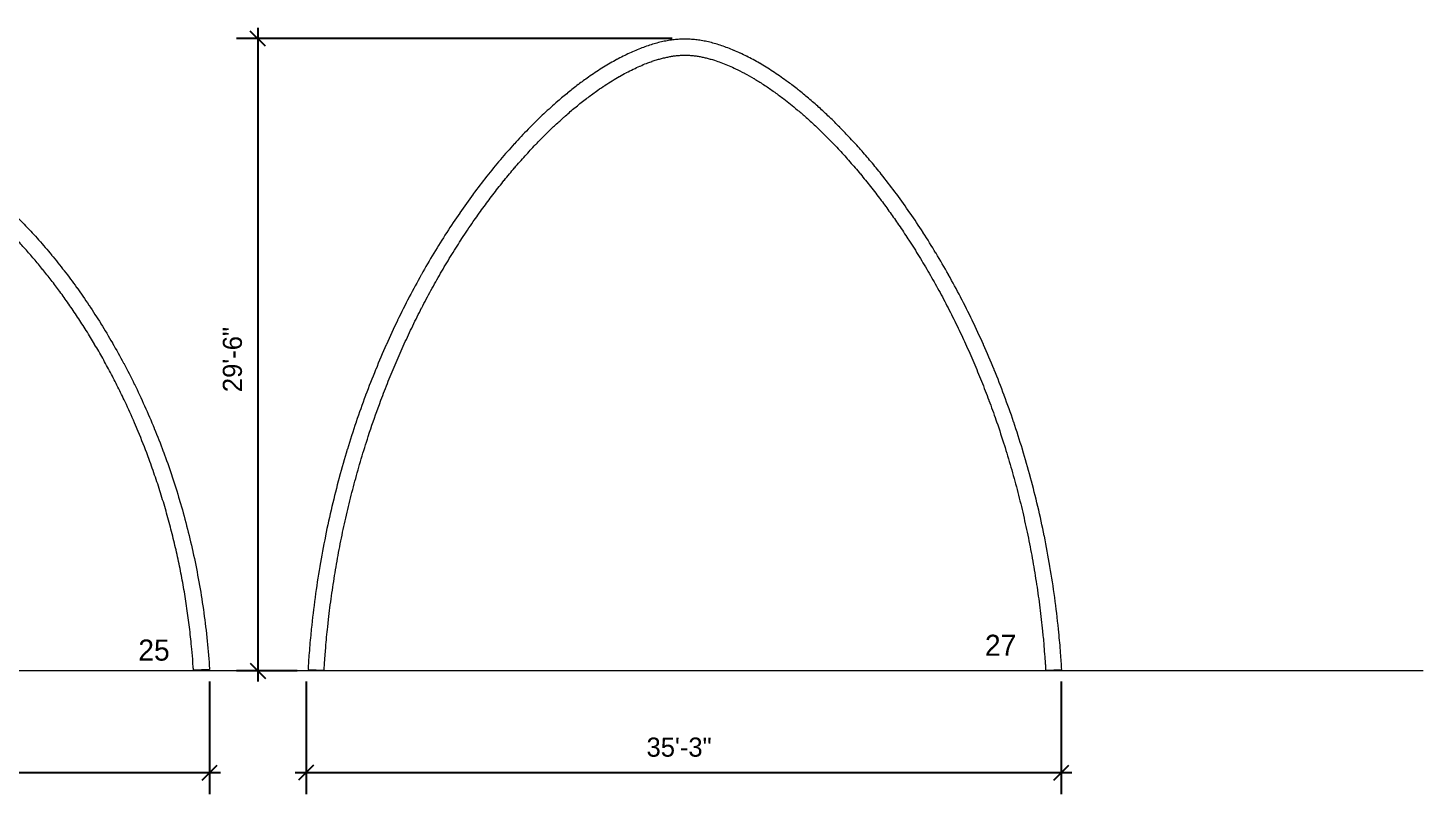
# Model space of a CAD drawing. Header units: inches. Extents: x -92.2 to -4.3, y -5886.5 to -5847.2.
# Drawn here: x -79.3 to -71.16, y -5874.1 to -5869.63 of the extents above; entities that cross this region are included whole.
import ezdxf

# ---------------------------------------------------------------- set-up
doc = ezdxf.new("R2010")
doc.units = ezdxf.units.IN
doc.header["$LTSCALE"] = 0.2
doc.header["$MEASUREMENT"] = 0
doc.header["$PDMODE"] = 1
doc.header["$PDSIZE"] = -2
doc.layers.get('0').update_dxf_attribs({"lineweight": 0})
doc.layers.add('Dimension', color=7, linetype='Continuous', lineweight=0)
doc.layers.add('NAILERS', color=7, linetype='Continuous', lineweight=0)
doc.styles.add('CityBlueprint', font='CityBlueprint')
doc.styles.add('Tw Cen MT', font='Tw Cen MT')
doc.dimstyles.new('Arch', dxfattribs={"dimtxt": 0.111581, "dimasz": 0.088379, "dimexe": 0.125, "dimexo": 0.0625, "dimgap": 0.0625, "dimtad": 1, "dimdec": 3, "dimzin": 15, "dimdsep": 46, "dimlunit": 4, "dimtxsty": 'CityBlueprint', "dimblk": 'VW_SLASH', "dimcen": 0, "dimdle": 0.0625, "dimazin": 0, "dimtfac": 1, "dimtdec": 3, "dimtix": 1, "dimtmove": 0, "dimatfit": 0, "dimldrblk": 'VW_FILLEDARROW', "dimfxl": 0, "dimfrac": 2, "dimtolj": 1, "dimtzin": 15, "dimarcsym": 0})

# ---------------------------------------------------------------- blocks, each defined once
blk = doc.blocks.new('block 87')
at = {"layer": 'NAILERS', "color": 3, "lineweight": 0, "flags": 128}
blk.add_lwpolyline([(126.877, 40.116, 0.002075), (126.852, 40.497), (126.832, 40.779, 0.008296), (126.751, 41.724), (126.722, 42.012, 0.008226), (126.548, 43.478), (126.546, 43.49, 0.008152), (126.327, 44.926), (126.325, 44.938, 0.008078), (126.064, 46.341), (126.062, 46.353, 0.008003), (125.761, 47.724), (125.759, 47.735, 0.007932), (125.421, 49.072), (125.417, 49.084, 0.007864), (125.044, 50.386), (125.04, 50.398, 0.007803), (124.634, 51.665), (124.63, 51.676, 0.007748), (124.192, 52.907), (124.188, 52.918, 0.007706), (123.722, 54.111), (123.717, 54.123, 0.007675), (123.224, 55.277), (123.219, 55.289, 0.007658), (122.702, 56.404), (122.696, 56.416, 0.007658), (122.157, 57.492), (122.151, 57.504, 0.007678), (121.592, 58.538), (121.585, 58.55, 0.007722), (121.009, 59.542), (121.001, 59.555, 0.007791), (120.41, 60.504), (120.402, 60.517, 0.007892), (119.797, 61.423), (119.788, 61.435, 0.008028), (119.173, 62.297), (119.163, 62.31, 0.008205), (118.539, 63.126), (118.454, 63.234, 0.008455), (117.977, 63.816), (117.969, 63.825, 0.004297), (117.494, 64.377), (117.489, 64.381, 0.008904), (117.008, 64.91), (116.999, 64.92, 0.004558), (116.522, 65.417), (116.517, 65.422, 0.009526), (116.035, 65.897), (116.025, 65.906, 0.004909), (115.549, 66.348), (115.544, 66.353, 0.010367), (115.065, 66.771), (115.055, 66.78, 0.005382), (114.584, 67.166), (114.579, 67.17, 0.011498), (114.106, 67.532), (114.02, 67.594, 0.006117), (113.709, 67.816), (113.705, 67.818, 0.006341), (113.396, 68.027), (113.392, 68.029, 0.006631), (113.085, 68.224), (113.081, 68.227, 0.006951), (112.777, 68.409), (112.773, 68.411, 0.007305), (112.473, 68.58), (112.469, 68.582, 0.007695), (112.172, 68.737), (112.168, 68.739, 0.008125), (111.875, 68.88), (111.871, 68.882, 0.008599), (111.582, 69.01), (111.577, 69.012, 0.00912), (111.293, 69.126), (111.288, 69.127, 0.009692), (111.008, 69.227), (111.004, 69.229, 0.010317), (110.729, 69.315), (110.724, 69.316, 0.011), (110.454, 69.388), (110.45, 69.389, 0.01174), (110.185, 69.447), (110.181, 69.448, 0.012538), (109.922, 69.491), (109.918, 69.492, 0.013382), (109.664, 69.521), (109.661, 69.521, 0.014311), (109.412, 69.536, 0.015259), (109.162, 69.536, 0.014311), (108.912, 69.521), (108.91, 69.521, 0.013382), (108.656, 69.492), (108.652, 69.491, 0.012538), (108.393, 69.448), (108.389, 69.447, 0.01174), (108.124, 69.389), (108.12, 69.388, 0.011), (107.849, 69.316), (107.845, 69.315, 0.010317), (107.57, 69.229), (107.565, 69.227, 0.009691), (107.285, 69.127), (107.281, 69.126, 0.00912), (106.996, 69.012), (106.992, 69.01, 0.008599), (106.703, 68.882), (106.699, 68.88, 0.008125), (106.406, 68.739), (106.402, 68.737, 0.007695), (106.105, 68.582), (106.101, 68.58, 0.007305), (105.8, 68.411), (105.796, 68.409, 0.006951), (105.493, 68.227), (105.489, 68.224, 0.006631), (105.182, 68.029), (105.178, 68.027, 0.006427), (104.869, 67.818), (104.783, 67.759, 0.011871), (104.314, 67.417), (104.309, 67.413, 0.005642), (103.84, 67.046), (103.83, 67.038, 0.010684), (103.352, 66.638), (103.264, 66.561, 0.010022), (102.63, 65.983), (102.617, 65.971, 0.009496), (101.981, 65.345), (101.969, 65.332, 0.009065), (101.332, 64.657), (101.32, 64.644, 0.008714), (100.686, 63.921), (100.675, 63.908, 0.008431), (100.044, 63.138), (100.034, 63.126, 0.008205), (99.41, 62.31), (99.401, 62.297, 0.008028), (98.785, 61.435), (98.777, 61.423, 0.007892), (98.172, 60.517), (98.164, 60.504, 0.007791), (97.572, 59.555), (97.565, 59.542, 0.007722), (96.988, 58.55), (96.982, 58.538, 0.007679), (96.423, 57.504), (96.416, 57.492, 0.007659), (95.877, 56.416), (95.872, 56.404, 0.007658), (95.355, 55.289), (95.349, 55.277, 0.007676), (94.857, 54.123), (94.852, 54.111, 0.007706), (94.386, 52.918), (94.381, 52.906, 0.007749), (93.944, 51.676), (93.94, 51.665, 0.007803), (93.533, 50.398), (93.529, 50.386, 0.007864), (93.156, 49.084), (93.153, 49.072, 0.007932), (92.815, 47.735), (92.812, 47.724, 0.008004), (92.511, 46.353), (92.509, 46.341, 0.008078), (92.248, 44.938), (92.246, 44.926, 0.008153), (92.028, 43.49), (92.026, 43.478, 0.008226), (91.851, 42.012), (91.822, 41.724, 0.008295), (91.741, 40.779), (91.721, 40.497, 0.002077), (91.697, 40.116), (92.447, 40.092, -0.004709), (92.448, 40.116), (92.45, 40.144, 0.002424), (92.456, 40.225), (92.459, 40.289, -0.002652), (92.473, 40.496), (92.476, 40.531, -0.001356), (92.496, 40.807), (92.523, 41.152, -0.009267), (92.615, 42.116), (92.654, 42.46, -0.006199), (92.793, 43.552), (92.793, 43.553, -0.006225), (92.959, 44.639), (92.959, 44.64, -0.006252), (93.151, 45.718), (93.151, 45.72, -0.00628), (93.369, 46.791), (93.37, 46.792, -0.00631), (93.614, 47.855), (93.615, 47.856, -0.00634), (93.886, 48.91), (93.886, 48.911, -0.006371), (94.183, 49.956, -0.006409), (94.507, 50.994), (94.572, 51.192, -0.010584), (95.025, 52.488), (95.099, 52.685, -0.005735), (95.443, 53.573), (95.444, 53.576, -0.005809), (95.806, 54.45), (95.807, 54.453, -0.005881), (96.186, 55.313), (96.188, 55.315, -0.005957), (96.585, 56.16), (96.586, 56.163, -0.006036), (97, 56.992), (97.002, 56.995, -0.006118), (97.433, 57.809), (97.435, 57.811, -0.006202), (97.884, 58.609), (97.885, 58.612, -0.006289), (98.35, 59.393, -0.006382), (98.836, 60.162), (98.879, 60.229, -0.007984), (99.409, 61.019), (99.457, 61.088, -0.006043), (99.913, 61.727), (99.916, 61.732, -0.006174), (100.38, 62.35), (100.384, 62.355, -0.006338), (100.856, 62.951), (100.86, 62.956, -0.006535), (101.338, 63.53), (101.342, 63.535, -0.00677), (101.825, 64.085), (101.831, 64.09, -0.007047), (102.318, 64.615), (102.324, 64.621, -0.007371), (102.815, 65.12), (102.881, 65.184, -0.007773), (103.254, 65.541, -0.003979), (103.635, 65.888), (103.661, 65.911, -0.010631), (104.104, 66.293), (104.212, 66.382, -0.009117), (104.689, 66.76), (104.709, 66.775, -0.009143), (105.16, 67.107), (105.223, 67.151, -0.009621), (105.559, 67.379), (105.565, 67.384, -0.004992), (105.894, 67.593), (105.897, 67.595, -0.010681), (106.225, 67.79), (106.233, 67.794, -0.005597), (106.552, 67.97), (106.556, 67.972, -0.012105), (106.874, 68.133), (106.882, 68.137, -0.006395), (107.19, 68.278), (107.194, 68.28, -0.013995), (107.5, 68.406), (107.556, 68.427, -0.007605), (107.755, 68.499), (107.758, 68.5, -0.007975), (107.954, 68.564), (107.957, 68.565, -0.008448), (108.15, 68.621), (108.153, 68.622, -0.008965), (108.342, 68.67), (108.345, 68.671, -0.009529), (108.53, 68.71), (108.533, 68.711, -0.010141), (108.715, 68.742), (108.717, 68.743, -0.010804), (108.895, 68.766, -0.011397), (109.074, 68.781), (109.094, 68.783, -0.018915), (109.308, 68.788), (109.328, 68.788, -0.012356), (109.502, 68.781, -0.011515), (109.676, 68.766), (109.678, 68.766, -0.010803), (109.856, 68.743), (109.859, 68.742, -0.010141), (110.041, 68.711), (110.043, 68.71, -0.009529), (110.229, 68.671), (110.232, 68.67, -0.008965), (110.421, 68.622), (110.424, 68.621, -0.008594), (110.616, 68.565), (110.671, 68.548, -0.015442), (110.967, 68.446), (110.971, 68.445, -0.007182), (111.271, 68.326), (111.279, 68.323, -0.013265), (111.59, 68.185), (111.648, 68.157, -0.012045), (112.067, 67.945), (112.077, 67.94, -0.011062), (112.506, 67.698), (112.515, 67.692, -0.010247), (112.952, 67.421), (112.961, 67.415, -0.009575), (113.404, 67.114), (113.427, 67.097, -0.009125), (113.852, 66.785), (113.901, 66.747, -0.006861), (114.219, 66.498, -0.004444), (114.53, 66.241), (114.566, 66.211, -0.008436), (114.941, 65.886), (115.007, 65.827, -0.007956), (115.503, 65.368), (115.509, 65.362, -0.007551), (116.002, 64.876), (116.007, 64.871, -0.007201), (116.497, 64.359), (116.502, 64.353, -0.006901), (116.988, 63.816), (116.993, 63.81, -0.006646), (117.473, 63.249), (117.478, 63.243, -0.00643), (117.953, 62.658), (117.957, 62.653, -0.00625), (118.424, 62.046), (118.453, 62.008, -0.006099), (118.864, 61.445, -0.004581), (119.264, 60.874), (119.28, 60.85, -0.006458), (119.699, 60.222), (119.74, 60.16, -0.006372), (120.222, 59.395), (120.223, 59.393, -0.006283), (120.689, 58.612), (120.69, 58.609, -0.006197), (121.139, 57.811), (121.14, 57.809, -0.006113), (121.572, 56.995), (121.573, 56.992, -0.006033), (121.988, 56.163), (121.989, 56.16, -0.005955), (122.386, 55.315), (122.387, 55.313, -0.005881), (122.767, 54.453), (122.768, 54.45, -0.005809), (123.13, 53.576), (123.131, 53.573, -0.005739), (123.475, 52.685), (123.477, 52.678, -0.005769), (123.805, 51.769), (123.838, 51.675, -0.008028), (124.203, 50.567), (124.232, 50.477, -0.006386), (124.542, 49.434, -0.006356), (124.827, 48.384), (124.827, 48.383, -0.006326), (125.085, 47.325), (125.085, 47.324, -0.006296), (125.317, 46.257), (125.317, 46.255, -0.006268), (125.522, 45.181), (125.522, 45.179, -0.006241), (125.701, 44.097), (125.701, 44.096, -0.006214), (125.853, 43.007), (125.853, 43.006, -0.006183), (125.979, 41.911), (126, 41.703, -0.006188), (126.061, 41.014), (126.077, 40.807, -0.001358), (126.098, 40.531), (126.1, 40.496, -0.002619), (126.114, 40.289), (126.118, 40.223, 0.002244), (126.123, 40.146), (126.125, 40.114, -0.004082), (126.126, 40.102), (126.126, 40.101, 0.004021), (126.127, 40.092), (126.877, 40.116)], format="xyb", dxfattribs=at)
at = {"layer": 'NAILERS', "color": 250, "insert": (123.29, 40.761), "char_height": 0.9844, "attachment_point": 7, "line_spacing_factor": 0.481418, "style": 'Tw Cen MT'}
blk.add_mtext('27', dxfattribs=at)
blk = doc.blocks.new('block 89')
at = {"layer": 'NAILERS', "color": 3, "lineweight": 0, "flags": 128}
blk.add_lwpolyline([(90.101, 40.117), (89.351, 40.092, 0.000773), (89.343, 40.204), (89.326, 40.455, 0.007799), (89.275, 41.068), (89.25, 41.319, 0.006261), (89.151, 42.204), (89.151, 42.205, 0.00628), (89.03, 43.086), (89.03, 43.087, 0.0063), (88.887, 43.963), (88.887, 43.964, 0.00632), (88.722, 44.834), (88.722, 44.834, 0.006339), (88.535, 45.699), (88.535, 45.699, 0.006359), (88.327, 46.558), (88.327, 46.558, 0.006379), (88.098, 47.41, 0.006396), (87.847, 48.255, 0.006414), (87.574, 49.093, 0.006433), (87.28, 49.924), (87.221, 50.085, 0.011484), (86.771, 51.225), (86.648, 51.518, 0.010154), (86.218, 52.483), (86.155, 52.616, 0.005882), (85.822, 53.302), (85.822, 53.304, 0.005936), (85.475, 53.978), (85.474, 53.98, 0.005998), (85.113, 54.643), (85.112, 54.645, 0.006062), (84.737, 55.295), (84.736, 55.297, 0.006128), (84.347, 55.935), (84.346, 55.936, 0.006195), (83.944, 56.562), (83.941, 56.565, 0.006264), (83.528, 57.174), (83.515, 57.192, 0.006241), (83.113, 57.753), (83.101, 57.77, 0.005881), (82.712, 58.286), (82.709, 58.289, 0.005983), (82.313, 58.789), (82.31, 58.792, 0.006116), (81.909, 59.275), (81.906, 59.279, 0.006277), (81.498, 59.744), (81.495, 59.748, 0.006469), (81.083, 60.195), (81.079, 60.199, 0.006695), (80.664, 60.627), (80.66, 60.631, 0.006958), (80.241, 61.04), (80.237, 61.044, 0.007264), (79.815, 61.432, 0.007592), (79.383, 61.807), (79.356, 61.83, 0.010107), (78.879, 62.215), (78.837, 62.248, 0.008607), (78.43, 62.552), (78.414, 62.563, 0.008562), (78.029, 62.831), (78.021, 62.836, 0.008908), (77.643, 63.08), (77.592, 63.112, 0.009507), (77.31, 63.279), (77.304, 63.282, 0.004937), (77.028, 63.436), (77.025, 63.437, 0.010562), (76.751, 63.579), (76.745, 63.582, 0.005535), (76.477, 63.709), (76.474, 63.71, 0.011959), (76.209, 63.825), (76.202, 63.828, 0.006314), (75.945, 63.928), (75.942, 63.93, 0.013788), (75.687, 64.018), (75.641, 64.032, 0.007476), (75.475, 64.081), (75.473, 64.082, 0.007829), (75.309, 64.125), (75.307, 64.126, 0.008277), (75.147, 64.163), (75.145, 64.163, 0.008765), (74.988, 64.194), (74.985, 64.194, 0.009294), (74.831, 64.219), (74.829, 64.219, 0.009865), (74.679, 64.237, 0.010385), (74.527, 64.248), (74.493, 64.25, 0.022807), (74.274, 64.253), (74.239, 64.252, 0.010849), (74.089, 64.243, 0.010166), (73.94, 64.229), (73.938, 64.228, 0.009573), (73.786, 64.207), (73.784, 64.207, 0.00918), (73.628, 64.179), (73.585, 64.171, 0.016483), (73.344, 64.116), (73.341, 64.115, 0.007656), (73.097, 64.046), (73.091, 64.044, 0.014103), (72.838, 63.961), (72.79, 63.943, 0.01275), (72.446, 63.809), (72.438, 63.806, 0.011647), (72.086, 63.648), (72.078, 63.645, 0.010726), (71.717, 63.464), (71.71, 63.46, 0.009958), (71.342, 63.255), (71.335, 63.251, 0.00932), (70.961, 63.024), (70.936, 63.009, 0.008776), (70.592, 62.782), (70.552, 62.755, 0.006362), (70.294, 62.574, 0.004392), (70.04, 62.388), (70.004, 62.361, 0.008368), (69.684, 62.113), (69.627, 62.067, 0.007911), (69.203, 61.717), (69.198, 61.712, 0.007521), (68.776, 61.34), (68.771, 61.336, 0.007181), (68.35, 60.943), (68.346, 60.938, 0.006887), (67.928, 60.525), (67.924, 60.521, 0.006633), (67.509, 60.088), (67.505, 60.084, 0.006416), (67.095, 59.632), (67.091, 59.629, 0.006231), (66.686, 59.159), (66.682, 59.155, 0.006078), (66.282, 58.668), (66.279, 58.665, 0.005951), (65.885, 58.161), (65.881, 58.155, 0.005952), (65.491, 57.632), (65.422, 57.537, 0.009433), (64.915, 56.81), (64.853, 56.718, 0.006206), (64.445, 56.093, 0.006142), (64.053, 55.458), (64.052, 55.456, 0.006076), (63.674, 54.809), (63.673, 54.807, 0.006012), (63.308, 54.147), (63.307, 54.146, 0.00595), (62.957, 53.474), (62.956, 53.472, 0.005889), (62.62, 52.789), (62.619, 52.787, 0.005855), (62.297, 52.092), (62.217, 51.913, 0.011465), (61.767, 50.846), (61.663, 50.583, 0.008999), (61.293, 49.593), (61.263, 49.51, 0.006429), (60.98, 48.675, 0.00641), (60.718, 47.834, 0.006391), (60.478, 46.985, 0.006368), (60.259, 46.13), (60.259, 46.129, 0.006348), (60.062, 45.268), (60.062, 45.267, 0.006328), (59.886, 44.4), (59.886, 44.399, 0.006307), (59.732, 43.526), (59.732, 43.525, 0.006287), (59.6, 42.647), (59.6, 42.646, 0.006273), (59.49, 41.763), (59.449, 41.401, 0.010917), (59.374, 40.567), (59.349, 40.204, 0.000771), (59.342, 40.092), (58.592, 40.117, -0.002296), (58.615, 40.454), (58.634, 40.703, -0.009173), (58.71, 41.538), (58.738, 41.793, -0.009084), (58.905, 43.087), (58.907, 43.098, -0.008988), (59.117, 44.364), (59.119, 44.374, -0.00889), (59.369, 45.61), (59.371, 45.621, -0.00879), (59.661, 46.827), (59.663, 46.837, -0.008693), (59.989, 48.011), (59.992, 48.021, -0.008599), (60.351, 49.164), (60.355, 49.174, -0.008512), (60.746, 50.283), (60.75, 50.293, -0.008435), (61.17, 51.368), (61.175, 51.378, -0.008368), (61.623, 52.418), (61.627, 52.428, -0.008318), (62.1, 53.433), (62.105, 53.443, -0.008285), (62.601, 54.411), (62.606, 54.421, -0.008272), (63.122, 55.351), (63.128, 55.362, -0.008283), (63.662, 56.253), (63.669, 56.264, -0.008323), (64.218, 57.117), (64.225, 57.127, -0.008395), (64.788, 57.94), (64.796, 57.951, -0.008505), (65.371, 58.722), (65.449, 58.823, -0.00868), (65.889, 59.375), (65.896, 59.383, -0.004386), (66.338, 59.907, -0.008987), (66.793, 60.418), (66.944, 60.582, -0.009325), (67.395, 61.053), (67.403, 61.061, -0.004757), (67.85, 61.502), (67.854, 61.506, -0.009928), (68.306, 61.926), (68.315, 61.934, -0.005108), (68.76, 62.325), (68.765, 62.329, -0.010773), (69.213, 62.697), (69.223, 62.705, -0.005588), (69.664, 63.043), (69.669, 63.047, -0.01193), (70.11, 63.362), (70.191, 63.417, -0.006345), (70.482, 63.609), (70.485, 63.611, -0.006577), (70.774, 63.791), (70.778, 63.793, -0.00688), (71.064, 63.961), (71.068, 63.963, -0.007215), (71.351, 64.119), (71.354, 64.121, -0.007586), (71.634, 64.264), (71.638, 64.266, -0.007997), (71.914, 64.396), (71.918, 64.398, -0.008452), (72.19, 64.516), (72.194, 64.518, -0.008954), (72.462, 64.623), (72.466, 64.624, -0.009507), (72.73, 64.717), (72.734, 64.718, -0.010117), (72.993, 64.797), (72.997, 64.799, -0.010785), (73.251, 64.865), (73.255, 64.866, -0.011514), (73.504, 64.919), (73.508, 64.92, -0.012307), (73.751, 64.96), (73.755, 64.961, -0.013153), (73.993, 64.988), (73.996, 64.988, -0.014094), (74.229, 65.002, -0.015065), (74.464, 65.002, -0.014093), (74.697, 64.988), (74.7, 64.988, -0.013153), (74.938, 64.961), (74.942, 64.96, -0.012307), (75.185, 64.92), (75.189, 64.919, -0.011514), (75.438, 64.866), (75.442, 64.865, -0.010785), (75.696, 64.799), (75.7, 64.797, -0.010117), (75.959, 64.718), (75.963, 64.717, -0.009507), (76.227, 64.624), (76.231, 64.623, -0.008954), (76.499, 64.518), (76.503, 64.516, -0.008452), (76.775, 64.398), (76.779, 64.396, -0.007997), (77.055, 64.266), (77.059, 64.264, -0.007586), (77.339, 64.121), (77.342, 64.119, -0.007215), (77.625, 63.963), (77.629, 63.961, -0.00688), (77.915, 63.793), (77.919, 63.791, -0.006667), (78.208, 63.611), (78.287, 63.56, -0.012314), (78.726, 63.263), (78.731, 63.259, -0.005854), (79.169, 62.938), (79.179, 62.931, -0.011095), (79.626, 62.58), (79.708, 62.512, -0.010424), (80.302, 62.003), (80.314, 61.992, -0.009897), (80.91, 61.438), (80.921, 61.427, -0.009473), (81.517, 60.827), (81.528, 60.816, -0.009134), (82.122, 60.172), (82.132, 60.161, -0.008867), (82.722, 59.474), (82.731, 59.463, -0.00866), (83.314, 58.733), (83.322, 58.722, -0.008506), (83.897, 57.951), (83.904, 57.94, -0.008396), (84.468, 57.127), (84.475, 57.117, -0.008323), (85.024, 56.264), (85.031, 56.254, -0.008284), (85.565, 55.362), (85.571, 55.351, -0.008272), (86.087, 54.421), (86.092, 54.411, -0.008286), (86.588, 53.443), (86.593, 53.433, -0.008318), (87.066, 52.429), (87.07, 52.418, -0.008369), (87.518, 51.378), (87.522, 51.368, -0.008435), (87.943, 50.293), (87.947, 50.283, -0.008513), (88.338, 49.174), (88.342, 49.164, -0.0086), (88.701, 48.022), (88.704, 48.011, -0.008693), (89.03, 46.837), (89.032, 46.827, -0.008791), (89.321, 45.621), (89.324, 45.611, -0.00889), (89.574, 44.374), (89.576, 44.364, -0.008989), (89.786, 43.098), (89.788, 43.087, -0.009084), (89.954, 41.793), (89.956, 41.781, -0.009171), (90.077, 40.459), (90.077, 40.454, -0.002298), (90.101, 40.117, -0.002298)], format="xyb", dxfattribs=at)
blk = doc.blocks.new('block 90')
at = {"layer": 'NAILERS', "color": 3}
blk.add_blockref('block 89', (0, 0), dxfattribs=at)
at = {"layer": 'NAILERS', "color": 250, "insert": (86.775, 40.523), "char_height": 0.9844, "attachment_point": 7, "line_spacing_factor": 0.481418, "style": 'Tw Cen MT'}
blk.add_mtext('25', dxfattribs=at)
blk = doc.blocks.new('*D110')
at = {"layer": 'Defpoints', "color": 0, "lineweight": 0}
for p in [(-82.1814, -5873.3773), (-78.2439, -5873.3773), (-82.1814, -5873.9711)]:
    blk.add_point(p, dxfattribs=at)
at = {"layer": 'Dimension', "color": 0, "linetype": 'Continuous', "lineweight": -2}
for p, q in [((-82.1814, -5873.4398), (-82.1814, -5874.0961)), ((-78.2439, -5873.4398), (-78.2439, -5874.0961)), ((-82.2439, -5873.9711), (-82.1814, -5873.9711)), ((-82.1814, -5873.9711), (-78.2439, -5873.9711)), ((-78.2439, -5873.9711), (-78.1814, -5873.9711))]:
    blk.add_line(p, q, dxfattribs=at)
at = {"layer": 'Dimension', "color": 7, "linetype": 'Continuous', "lineweight": -2}
for p, q in [((-82.1372, -5873.9269), (-82.2256, -5874.0153)), ((-78.2881, -5874.0153), (-78.1997, -5873.9269))]:
    blk.add_line(p, q, dxfattribs=at)
at = {"color": 0, "linetype": 'Continuous', "lineweight": -2}
blk.add_wipeout([(-80.4064, -5873.9086), (-80.0189, -5873.9086), (-80.0189, -5873.7308), (-80.4064, -5873.7308)], dxfattribs=at).dxf.layer = 'Dimension'
at = {"layer": 'Dimension', "color": 0, "insert": (-80.4064, -5873.7664), "char_height": 0.11158, "attachment_point": 1, "line_spacing_factor": 0.959794, "style": 'CityBlueprint'}
blk.add_mtext('31\'-6"', dxfattribs=at)
blk = doc.blocks.new('VW_FILLEDARROW')
at = {"color": 0, "lineweight": -2}
blk.add_solid([(0, 0), (-0.015, -0.004), (-0.015, 0.004)], dxfattribs=at)
blk = doc.blocks.new('VW_SLASH')
at = {"color": 0, "linetype": 'ByBlock', "lineweight": -2}
blk.add_line((0, 0), (-1, 0), dxfattribs=at)
at = {"color": 7, "linetype": 'ByBlock', "lineweight": -2}
blk.add_line((-0.005, -0.005), (0.005, 0.005), dxfattribs=at)
blk = doc.blocks.new('*D112')
at = {"layer": 'Defpoints', "color": 0, "lineweight": 0}
for p in [(-77.6814, -5873.3773), (-73.2752, -5873.3773), (-77.6814, -5873.9711)]:
    blk.add_point(p, dxfattribs=at)
at = {"layer": 'Dimension', "color": 0, "linetype": 'Continuous', "lineweight": -2}
for p, q in [((-77.6814, -5873.4398), (-77.6814, -5874.0961)), ((-73.2752, -5873.4398), (-73.2752, -5874.0961)), ((-77.7439, -5873.9711), (-77.6814, -5873.9711)), ((-77.6814, -5873.9711), (-73.2752, -5873.9711)), ((-73.2752, -5873.9711), (-73.2127, -5873.9711))]:
    blk.add_line(p, q, dxfattribs=at)
at = {"layer": 'Dimension', "color": 7, "linetype": 'Continuous', "lineweight": -2}
for p, q in [((-77.6372, -5873.9269), (-77.7256, -5874.0153)), ((-73.3193, -5874.0153), (-73.231, -5873.9269))]:
    blk.add_line(p, q, dxfattribs=at)
at = {"color": 0, "linetype": 'Continuous', "lineweight": -2}
blk.add_wipeout([(-75.6949, -5873.9086), (-75.2616, -5873.9086), (-75.2616, -5873.7308), (-75.6949, -5873.7308)], dxfattribs=at).dxf.layer = 'Dimension'
at = {"layer": 'Dimension', "color": 0, "insert": (-75.6949, -5873.7664), "char_height": 0.11158, "attachment_point": 1, "line_spacing_factor": 0.959794, "style": 'CityBlueprint'}
blk.add_mtext('35\'-3"', dxfattribs=at)
blk = doc.blocks.new('*D113')
at = {"layer": 'Defpoints', "color": 0, "lineweight": 0}
for p in [(-77.9625, -5869.6898), (-75.4835, -5869.6898), (-77.671, -5873.3773)]:
    blk.add_point(p, dxfattribs=at)
at = {"layer": 'Dimension', "color": 7, "linetype": 'Continuous', "lineweight": -2}
for p, q in [((-77.9183, -5869.734), (-78.0066, -5869.6456)), ((-78.0066, -5873.3331), (-77.9183, -5873.4215))]:
    blk.add_line(p, q, dxfattribs=at)
at = {"layer": 'Dimension', "color": 0, "linetype": 'Continuous', "lineweight": -2}
for p, q in [((-77.9625, -5869.6273), (-77.9625, -5869.6898)), ((-75.546, -5869.6898), (-78.0875, -5869.6898)), ((-77.9625, -5869.6898), (-77.9625, -5873.3773)), ((-77.7335, -5873.3773), (-78.0875, -5873.3773)), ((-77.9625, -5873.3773), (-77.9625, -5873.4398))]:
    blk.add_line(p, q, dxfattribs=at)
at = {"color": 0, "linetype": 'Continuous', "lineweight": -2}
blk.add_wipeout([(-78.025, -5871.7516), (-78.025, -5871.3155), (-78.2027, -5871.3155), (-78.2027, -5871.7516)], dxfattribs=at).dxf.layer = 'Dimension'
at = {"layer": 'Dimension', "color": 0, "insert": (-78.1671, -5871.7516), "char_height": 0.11158, "attachment_point": 1, "rotation": 90, "line_spacing_factor": 0.959794, "style": 'CityBlueprint'}
blk.add_mtext('29\'-6"', dxfattribs=at)

msp = doc.modelspace()

# ---------------------------------------------------------------- linework, layer by layer
at = {"color": 5, "linetype": 'Continuous', "lineweight": 0}
msp.add_line((-90.914164, -5873.374704), (-71.164164, -5873.374704), dxfattribs=at)

# ---------------------------------------------------------------- block references
at = {"layer": 'NAILERS', "color": 17, "xscale": 0.125, "yscale": 0.125, "zscale": 0.125}
for name, p in [('block 87', (-89.131918, -5878.384759)), ('block 90', (-89.506918, -5878.384759))]:
    msp.add_blockref(name, p, dxfattribs=at)

# ---------------------------------------------------------------- next in the draw order: dimensions: what is measured, and where the dimension line sits
at = {"layer": 'Dimension', "color": 250, "linetype": 'Continuous', "lineweight": 0}
for base, p1, p2, picture, middle in [((-82.181402, -5873.97108), (-78.243902, -5873.37733), (-82.181402, -5873.37733), '*D110', (-80.212652, -5873.97108)), ((-77.681402, -5873.97108), (-73.275152, -5873.37733), (-77.681402, -5873.37733), '*D112', (-75.478277, -5873.97108))]:
    dim = msp.add_linear_dim(base=base, p1=p1, p2=p2, dimstyle='Arch', override={"dimgap": 0.0625, "dimlfac": 96, "dimpost": '<>', "dimtxsty": 'CityBlueprint', "dimtmove": 2}, dxfattribs=at)
    dim.commit()
    dim.dimension.update_dxf_attribs({"geometry": picture, "text_midpoint": middle})

# ---------------------------------------------------------------- next in the draw order: dimensions: what is measured, and where the dimension line sits
dim = msp.add_linear_dim(base=(-77.962452, -5869.68983), p1=(-77.670985, -5873.37733), p2=(-75.483485, -5869.68983), angle=90, dimstyle='Arch', override={"dimgap": 0.0625, "dimlfac": 96, "dimpost": '<>', "dimtxsty": 'CityBlueprint', "dimtmove": 2}, dxfattribs=at)
dim.commit()
dim.dimension.update_dxf_attribs({"geometry": '*D113', "text_midpoint": (-77.962452, -5871.53358)})

doc.saveas('drawing.dxf')
